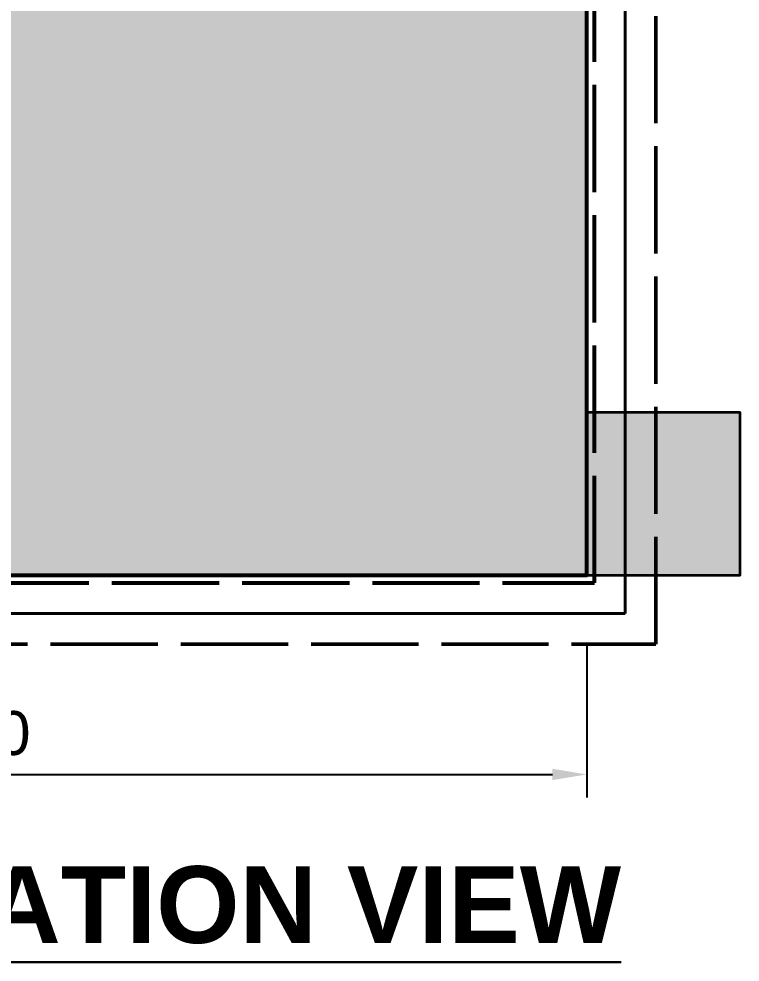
# Model space of a CAD drawing. Header units: millimetres. Extents: x -1212 to 2307, y -853 to 3179.
# Drawn here: x 627 to 1291, y -356 to 512 of the extents above; entities that cross this region are included whole.
import ezdxf
from ezdxf.enums import TextEntityAlignment as Align

# ---------------------------------------------------------------- set-up
doc = ezdxf.new("R2010")
doc.units = ezdxf.units.MM
doc.linetypes.add('DASH_99_21', pattern=[119.944444, 98.777778, -21.166667])
for name, color, linetype in [('ANNOTATIONS', 7, 'Continuous'), ('DIMENSIONS', 7, 'Continuous'), ('GEOFAB', 5, 'Continuous'), ('MODULE_ART', 7, 'Continuous'), ('PIPES', 7, 'Continuous'), ('TANK', 7, 'Continuous')]:
    doc.layers.add(name, color=color, linetype=linetype)
doc.styles.add('ARIAL', font='arial.ttf')
doc.styles.add('ARIAL_BOLD', font='arialbd.ttf')
doc.dimstyles.get("Standard").update_dxf_attribs({"dimtxt": 2.5, "dimasz": 2.5, "dimexe": 1.25, "dimexo": 0.625, "dimtad": 1, "dimcen": 2.5, "dimazin": 3, "dimtfac": 1, "dimtmove": 0, "dimatfit": 3})

# ---------------------------------------------------------------- blocks, each defined once
blk = doc.blocks.new('atlancube_face')
at = {"true_color": 0x000000}
blk.add_solid([(-1.79, -1.79), (1151.79, -1.79), (-1.79, 781.79), (1151.79, 781.79)], dxfattribs=at)

msp = doc.modelspace()

# ---------------------------------------------------------------- linework, layer by layer
at = {"layer": 'ANNOTATIONS', "lineweight": 30}
msp.add_line((-31.45, -356.31), (1181.45, -356.31), dxfattribs=at)
at = {"layer": 'GEOFAB', "color": 5, "linetype": 'DASH_99_21', "lineweight": 50}
for p, q in [((1213.5, -63.5), (1213.5, 1308.22)), ((-63.5, -63.5), (1213.5, -63.5))]:
    msp.add_line(p, q, dxfattribs=at)
at = {"layer": 'GEOFAB', "color": 6, "lineweight": 40}
for p, q in [((1185.28, -35.28), (1185.28, 1280)), ((-35.28, -35.28), (1185.28, -35.28))]:
    msp.add_line(p, q, dxfattribs=at)
at = {"layer": 'GEOFAB', "color": 5, "linetype": 'DASH_99_21', "lineweight": 53}
msp.add_lwpolyline([(-7.06, -7.06), (1157.06, -7.06), (1157.06, 787.06), (-7.06, 787.06)], close=True, dxfattribs=at)
at = {"layer": 'PIPES', "lineweight": 35}
msp.add_lwpolyline([(1150, 0), (1291.11, 0), (1291.11, 150), (1150, 150)], close=True, dxfattribs=at)
at = {"layer": 'PIPES', "true_color": 0xbfbfbf}
msp.add_solid([(1150, 0), (1291.11, 0), (1150, 150), (1291.11, 150)], dxfattribs=at)
at = {"layer": 'TANK', "lineweight": 53}
msp.add_lwpolyline([(0, 0), (1150, 0), (1150, 780), (0, 780)], close=True, dxfattribs=at)

# ---------------------------------------------------------------- block references
at = {"layer": 'MODULE_ART'}
msp.add_blockref('atlancube_face', (0, 0), dxfattribs=at)

# ---------------------------------------------------------------- texts
at = {"layer": 'ANNOTATIONS', "style": 'ARIAL_BOLD'}
msp.add_text('FRONT ELEVATION VIEW', height=70.7249, dxfattribs=at).set_placement((575, -338.67), align=Align.CENTER)

# ---------------------------------------------------------------- dimensions: what is measured, and where the dimension line sits
at = {"layer": 'DIMENSIONS'}
msp.add_linear_dim(base=(0, -183.44), p1=(0, -63.5), p2=(1150, -63.5), dimstyle='Standard', override={"dimtxt": 40.414222, "dimasz": 31.75, "dimexe": 21.166667, "dimexo": 0, "dimgap": 17.638889, "dimtad": 1, "dimtih": 0, "dimtoh": 0, "dimdec": 0, "dimtxsty": 'ARIAL', "dimclrd": 7, "dimclre": 7, "dimclrt": 7}, dxfattribs=at).render()

doc.saveas('drawing.dxf')
